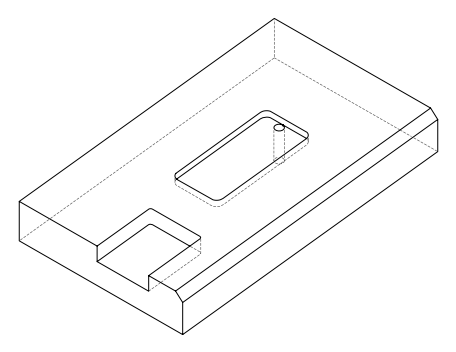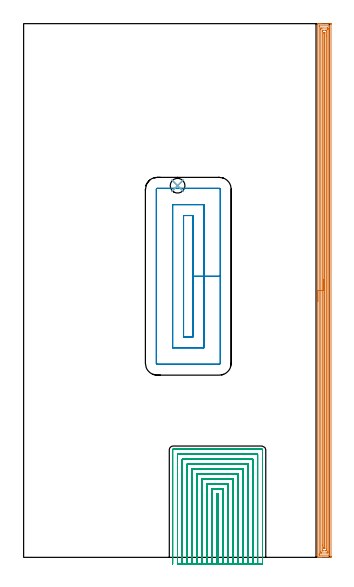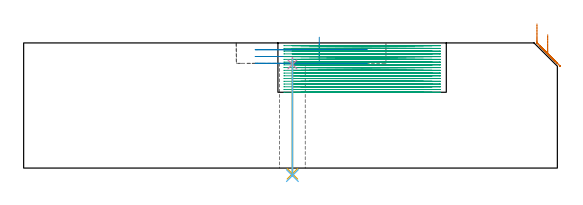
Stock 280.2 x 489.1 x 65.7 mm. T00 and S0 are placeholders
(PLAN: 6 operations, 5 tool changes, 132.2 min)
(1 AREA_MILL | FG_CHAMFER_SURFACE | UGT0205_001 | 19.77 min | 36396 mm3)
(2 MILL_RECTANGULAR_POCKET | POCKET_RECTANGULAR_STRAIGHT | UGT0201_104 | Follow Part, ap 5, ae 75% | 6.45 min | 151325 mm3)
(3 MILL_SLOT | SLOT_PARTIAL_RECTANGULAR | NXT0201_008 | Follow Part, ap 1.5, ae 75% | 105.48 min | 233464 mm3)
(4 SPOT_DRILL | STEP1HOLE | NXT0321_9005460120000 | 0.03 min | 6 mm3)
(5 DRILL_THROUGH_HOLE_INTO_CENTER | STEP1HOLE | NXT0301_055 | 0.24 min | 3030 mm3)
(6 DRILL_TO_ENLARGE_THROUGH_HOLE | STEP1HOLE | NXT0301_102 | 0.25 min | 4827 mm3)
(TOOL UGT0205_001 | Chamfer Mill 20 x 3 x 45 deg. | D20 FL50 Z2)
(TOOL UGT0201_104 | End Mill 20 mm | D20 FL22 Z2)
(TOOL NXT0201_008 | ENDMILL 6mm [2P460-0600-NA 1630] | D6 FL26 Z6)
(TOOL NXT0321_9005460120000 | NC Spot Drill, 142deg, 12mm, Carbide, Uncoated | D12 PA142 FL30 Z2)
(TOOL NXT0301_055 | Carbide Drill 8.4mm [860.1-0840-042A1-MM 2214] | D8.4 PA140 FL61 Z2)
(TOOL NXT0301_102 | Carbide Drill 13.5mm [860.1-1350-108A1-MM 2214] | D13.5 PA140 FL123 Z2)
(OP 1 AREA_MILL)
G17 G21 G94 G90
T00 M6
G54
G17 G0 G90 X269.5 Y234.55 S1061 M3
G43 Z75.7 H0
G94 G1 Y234.588 Z74.828 F250.
Y234.702 Z73.963
Y234.891 Z73.112
Y235.153 Z72.28
Y235.487 Z71.474
Y235.89 Z70.7
Y236.359 Z69.964
Y236.89 Z69.272
Y237.479 Z68.629
Y238.122 Z68.039
Y238.814 Z67.508
Y239.55 Z67.04
Y240.324 Z66.637
Y241.13 Z66.303
Y241.962 Z66.041
Y242.814 Z65.852
Y243.678 Z65.738
Y244.55 Z65.7
Y488.927
X269.502 Y489.09 Z65.688
X269.652 Y489.097 Z65.541
X269.808 Y489.1 Z65.392
X270.092 Z65.108
X270.774 Z64.421
X271.992 Z63.205
X272.529 Z62.666
X281.304 Z53.894
X281.575 Y489.097 Z53.622
X281.692 Y489.09 Z53.506
X281.699 Y488.971 Z53.499
X281.7 Y488.48 Z53.5
Y1.11
X281.699 Y0.62 Z53.501
X281.696 Y0.221 Z53.502
X281.692 Y0.01 Z53.505
X281.304 Y0.005 Z53.894
X280.695 Y0. Z54.503
X272.529 Z62.666
X271.992 Z63.205
X271.651 Z63.545
X271.115 Z64.081
X270.774 Z64.421
X269.808 Z65.392
X269.652 Y0.003 Z65.541
X269.502 Y0.01 Z65.688
X269.5 Y0.174 Z65.7
Y244.55
X270.914 Z64.286
X270.915 Y486.693 Z64.285
X270.919 Y487.067 Z64.281
X270.92 Y487.083 Z64.28
X270.941 Y487.09 Z64.259
X271.011 Y487.096 Z64.189
X271.118 Y487.099 Z64.082
X280.026 Y487.1 Z55.174
X280.214 Y487.098 Z54.986
X280.246 Y487.095 Z54.954
X280.276 Y487.091 Z54.924
X280.279 Y487.049 Z54.921
X280.284 Y486.837 Z54.916
X280.285 Y486.693 Z54.915
X280.286 Y485.942 Z54.914
X280.285 Y2.407 Z54.915
X280.281 Y2.033 Z54.919
X280.28 Y2.017 Z54.92
X280.259 Y2.01 Z54.941
X280.189 Y2.004 Z55.011
X280.082 Y2.001 Z55.118
X271.174 Y2. Z64.026
X270.986 Y2.002 Z64.214
X270.954 Y2.005 Z64.246
X270.924 Y2.009 Z64.276
X270.921 Y2.051 Z64.279
X270.916 Y2.263 Z64.284
X270.915 Y2.407 Z64.285
X270.914 Y3.158 Z64.286
Y244.55
X272.328 Z62.872
X272.329 Y484.012 Z62.871
X272.33 Y484.215 Z62.87
X272.335 Y484.906 Z62.865
X272.345 Y485.093 Z62.855
X273.406 Y485.1 Z61.794
X278.482 Y485.099 Z56.718
X278.671 Y485.095 Z56.529
X278.856 Y485.09 Z56.344
X278.864 Y484.906 Z56.336
X278.868 Y484.705 Z56.332
X278.871 Y484.012 Z56.329
Y483.808
Y5.088
X278.87 Y4.885 Z56.33
X278.865 Y4.194 Z56.335
X278.855 Y4.007 Z56.345
X277.794 Y4. Z57.406
X272.718 Y4.001 Z62.482
X272.529 Y4.005 Z62.671
X272.344 Y4.01 Z62.856
X272.336 Y4.194 Z62.864
X272.332 Y4.395 Z62.868
X272.329 Y5.088 Z62.871
Y5.292
X272.328 Y244.55 Z62.872
X273.743 Z61.457
Y482.225
X273.745 Y482.773 Z61.455
X273.749 Y482.959 Z61.451
X273.754 Y483.09 Z61.446
X274.302 Y483.1 Z60.898
X276.935 Z58.265
X277.344 Y483.093 Z57.856
X277.441 Y483.09 Z57.759
X277.45 Y483.029 Z57.75
X277.452 Y482.958 Z57.748
X277.456 Y482.569 Z57.744
X277.457 Y477.967 Z57.743
Y6.875
X277.455 Y6.327 Z57.745
X277.451 Y6.141 Z57.749
X277.447 Y6.01 Z57.753
X276.898 Y6. Z58.302
X274.265 Z60.935
X273.856 Y6.007 Z61.344
X273.759 Y6.01 Z61.441
X273.75 Y6.071 Z61.45
X273.748 Y6.142 Z61.452
X273.744 Y6.531 Z61.456
X273.743 Y11.131 Z61.457
Y244.55
X275.157 Z60.043
Y480.438
X275.161 Y481.09 Z60.039
X275.394 Y481.095 Z59.806
X276.039 Y481.09 Z59.161
X276.043 Y480.438 Z59.157
Y8.662
X276.039 Y8.01 Z59.161
X275.806 Y8.005 Z59.394
X275.161 Y8.01 Z60.039
X275.157 Y8.662 Z60.043
Y8.666
Y244.55
Y245.422 Z60.081
Y246.287 Z60.195
Y247.138 Z60.384
Y247.97 Z60.646
Y248.776 Z60.98
Y249.55 Z61.383
Y250.286 Z61.852
Y250.978 Z62.383
Y251.621 Z62.972
Y252.21 Z63.615
Y252.742 Z64.307
Y253.21 Z65.043
Y253.613 Z65.817
Y253.947 Z66.623
Y254.209 Z67.455
Y254.398 Z68.307
Y254.512 Z69.172
Y254.55 Z70.043
G0 Z75.7
M5
M2
(OP 2 MILL_RECTANGULAR_POCKET)
G17 G21 G94 G90
T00 M6
G54
G17 G0 G90 X155.2 Y233.093 S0 M3
G43 Z75.7 H0
Z68.7
G94 G1 Y257.6 Z62.133 F250.
Y313.2 F500.
X146.6
Y202.
X155.2
Y257.6
X165.2
Y323.2
X136.6
Y192.
X165.2
Y257.6
X180.2
Y337.3
G3 X179.3 Y338.2 R0.9
G1 X122.5
G3 X121.6 Y337.3 R0.9
G1 Y177.9
G3 X122.5 Y177. R0.9
G1 X179.3
G3 X180.2 Y177.9 R0.9
G1 Y257.6
Y258.6
G0 X155.2 Y233.093 Z65.133
G1 Y257.6 Z58.567 F250.
Y313.2 F500.
X146.6
Y202.
X155.2
Y257.6
X165.2
Y323.2
X136.6
Y192.
X165.2
Y257.6
X180.2
Y337.3
G3 X179.3 Y338.2 R0.9
G1 X122.5
G3 X121.6 Y337.3 R0.9
G1 Y177.9
G3 X122.5 Y177. R0.9
G1 X179.3
G3 X180.2 Y177.9 R0.9
G1 Y257.6
Y258.6
G0 X155.2 Y233.093 Z61.567
G1 Y257.6 Z55. F250.
Y313.2 F500.
X146.6
Y202.
X155.2
Y257.6
X165.2
Y323.2
X136.6
Y192.
X165.2
Y257.6
X180.2
Y337.3
G3 X179.3 Y338.2 R0.9
G1 X122.5
G3 X121.6 Y337.3 R0.9
G1 Y177.9
G3 X122.5 Y177. R0.9
G1 X179.3
G3 X180.2 Y177.9 R0.9
G1 Y257.6
Y258.6
G0 Z75.7
M5
M2
(OP 3 MILL_SLOT)
G17 G21 G94 G90
T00 M6
G54
G17 G0 G90 X178.4 Y-6. S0 M3
G43 Z75.7 H1
Z64.261
G94 G1 Y-3. F250.
Y58.5 F500.
X177.
Y-3.
Y-6. F250.
X182.9
Y-3.
Y63. F500.
X172.5
Y-3.
Y-6. F250.
X187.4
Y-3.
Y67.5 F500.
X168.
Y-3.
Y-6. F250.
X191.9
Y-3.
Y72. F500.
X163.5
Y-3.
Y-6. F250.
X196.4
Y-3.
Y76.5 F500.
X159.
Y-3.
Y-6. F250.
X200.9
Y-3.
Y81. F500.
X154.5
Y-3.
Y-6. F250.
X205.4
Y-3.
Y85.5 F500.
X150.
Y-3.
Y-6. F250.
X209.9
Y-3.
Y90. F500.
X145.5
Y-3.
Y-6. F250.
X214.4
Y-3.
Y94.5 F500.
X141.
Y-3.
Y-6. F250.
X218.9
Y-3.
Y98.5 F500.
G3 X218.4 Y99. R0.5
G1 X137.
G3 X136.5 Y98.5 R0.5
G1 Y-3.
Y-6. F250.
G0 X178.4 Z62.822
G1 Y-3.
Y58.5 F500.
X177.
Y-3.
Y-6. F250.
X182.9
Y-3.
Y63. F500.
X172.5
Y-3.
Y-6. F250.
X187.4
Y-3.
Y67.5 F500.
X168.
Y-3.
Y-6. F250.
X191.9
Y-3.
Y72. F500.
X163.5
Y-3.
Y-6. F250.
X196.4
Y-3.
Y76.5 F500.
X159.
Y-3.
Y-6. F250.
X200.9
Y-3.
Y81. F500.
X154.5
Y-3.
Y-6. F250.
X205.4
Y-3.
Y85.5 F500.
X150.
Y-3.
Y-6. F250.
X209.9
Y-3.
Y90. F500.
X145.5
Y-3.
Y-6. F250.
X214.4
Y-3.
Y94.5 F500.
X141.
Y-3.
Y-6. F250.
X218.9
Y-3.
Y98.5 F500.
G3 X218.4 Y99. R0.5
G1 X137.
G3 X136.5 Y98.5 R0.5
G1 Y-3.
Y-6. F250.
G0 X178.4 Z61.383
G1 Y-3.
Y58.5 F500.
X177.
Y-3.
Y-6. F250.
X182.9
Y-3.
Y63. F500.
X172.5
Y-3.
Y-6. F250.
X187.4
Y-3.
Y67.5 F500.
X168.
Y-3.
Y-6. F250.
X191.9
Y-3.
Y72. F500.
X163.5
Y-3.
Y-6. F250.
X196.4
Y-3.
Y76.5 F500.
X159.
Y-3.
Y-6. F250.
X200.9
Y-3.
Y81. F500.
X154.5
Y-3.
Y-6. F250.
X205.4
Y-3.
Y85.5 F500.
X150.
Y-3.
Y-6. F250.
X209.9
Y-3.
Y90. F500.
X145.5
Y-3.
Y-6. F250.
X214.4
Y-3.
Y94.5 F500.
X141.
Y-3.
Y-6. F250.
X218.9
Y-3.
Y98.5 F500.
G3 X218.4 Y99. R0.5
G1 X137.
G3 X136.5 Y98.5 R0.5
G1 Y-3.
Y-6. F250.
G0 X178.4 Z59.944
G1 Y-3.
Y58.5 F500.
X177.
Y-3.
Y-6. F250.
X182.9
Y-3.
Y63. F500.
X172.5
Y-3.
Y-6. F250.
X187.4
Y-3.
Y67.5 F500.
X168.
Y-3.
Y-6. F250.
X191.9
Y-3.
Y72. F500.
X163.5
Y-3.
Y-6. F250.
X196.4
Y-3.
Y76.5 F500.
X159.
Y-3.
Y-6. F250.
X200.9
Y-3.
Y81. F500.
X154.5
Y-3.
Y-6. F250.
X205.4
Y-3.
Y85.5 F500.
X150.
Y-3.
Y-6. F250.
X209.9
Y-3.
Y90. F500.
X145.5
Y-3.
Y-6. F250.
X214.4
Y-3.
Y94.5 F500.
X141.
Y-3.
Y-6. F250.
X218.9
Y-3.
Y98.5 F500.
G3 X218.4 Y99. R0.5
G1 X137.
G3 X136.5 Y98.5 R0.5
G1 Y-3.
Y-6. F250.
G0 X178.4 Z58.505
G1 Y-3.
Y58.5 F500.
X177.
Y-3.
Y-6. F250.
X182.9
Y-3.
Y63. F500.
X172.5
Y-3.
Y-6. F250.
X187.4
Y-3.
Y67.5 F500.
X168.
Y-3.
Y-6. F250.
X191.9
Y-3.
Y72. F500.
X163.5
Y-3.
Y-6. F250.
X196.4
Y-3.
Y76.5 F500.
X159.
Y-3.
Y-6. F250.
X200.9
Y-3.
Y81. F500.
X154.5
Y-3.
Y-6. F250.
X205.4
Y-3.
Y85.5 F500.
X150.
Y-3.
Y-6. F250.
X209.9
Y-3.
Y90. F500.
X145.5
Y-3.
Y-6. F250.
X214.4
Y-3.
Y94.5 F500.
X141.
Y-3.
Y-6. F250.
X218.9
Y-3.
Y98.5 F500.
G3 X218.4 Y99. R0.5
G1 X137.
G3 X136.5 Y98.5 R0.5
G1 Y-3.
Y-6. F250.
G0 X178.4 Z57.067
G1 Y-3.
Y58.5 F500.
X177.
Y-3.
Y-6. F250.
X182.9
Y-3.
Y63. F500.
X172.5
Y-3.
Y-6. F250.
X187.4
Y-3.
Y67.5 F500.
X168.
Y-3.
Y-6. F250.
X191.9
Y-3.
Y72. F500.
X163.5
Y-3.
Y-6. F250.
X196.4
Y-3.
Y76.5 F500.
X159.
Y-3.
Y-6. F250.
X200.9
Y-3.
Y81. F500.
X154.5
Y-3.
Y-6. F250.
X205.4
Y-3.
Y85.5 F500.
X150.
Y-3.
Y-6. F250.
X209.9
Y-3.
Y90. F500.
X145.5
Y-3.
Y-6. F250.
X214.4
Y-3.
Y94.5 F500.
X141.
Y-3.
Y-6. F250.
X218.9
Y-3.
Y98.5 F500.
G3 X218.4 Y99. R0.5
G1 X137.
G3 X136.5 Y98.5 R0.5
G1 Y-3.
Y-6. F250.
G0 X178.4 Z55.628
G1 Y-3.
Y58.5 F500.
X177.
Y-3.
Y-6. F250.
X182.9
Y-3.
Y63. F500.
X172.5
Y-3.
Y-6. F250.
X187.4
Y-3.
Y67.5 F500.
X168.
Y-3.
Y-6. F250.
X191.9
Y-3.
Y72. F500.
X163.5
Y-3.
Y-6. F250.
X196.4
Y-3.
Y76.5 F500.
X159.
Y-3.
Y-6. F250.
X200.9
Y-3.
Y81. F500.
X154.5
Y-3.
Y-6. F250.
X205.4
Y-3.
Y85.5 F500.
X150.
Y-3.
Y-6. F250.
X209.9
Y-3.
Y90. F500.
X145.5
Y-3.
Y-6. F250.
X214.4
Y-3.
Y94.5 F500.
X141.
Y-3.
Y-6. F250.
X218.9
Y-3.
Y98.5 F500.
G3 X218.4 Y99. R0.5
G1 X137.
G3 X136.5 Y98.5 R0.5
G1 Y-3.
Y-6. F250.
G0 X178.4 Z54.189
G1 Y-3.
Y58.5 F500.
X177.
Y-3.
Y-6. F250.
X182.9
Y-3.
Y63. F500.
X172.5
Y-3.
Y-6. F250.
X187.4
Y-3.
Y67.5 F500.
X168.
Y-3.
Y-6. F250.
X191.9
Y-3.
Y72. F500.
X163.5
Y-3.
Y-6. F250.
X196.4
Y-3.
Y76.5 F500.
X159.
Y-3.
Y-6. F250.
X200.9
Y-3.
Y81. F500.
X154.5
Y-3.
Y-6. F250.
X205.4
Y-3.
Y85.5 F500.
X150.
Y-3.
Y-6. F250.
X209.9
Y-3.
Y90. F500.
X145.5
Y-3.
Y-6. F250.
X214.4
Y-3.
Y94.5 F500.
X141.
Y-3.
Y-6. F250.
X218.9
Y-3.
Y98.5 F500.
G3 X218.4 Y99. R0.5
G1 X137.
G3 X136.5 Y98.5 R0.5
G1 Y-3.
Y-6. F250.
G0 X178.4 Z52.75
G1 Y-3.
Y58.5 F500.
X177.
Y-3.
Y-6. F250.
X182.9
Y-3.
Y63. F500.
X172.5
Y-3.
Y-6. F250.
X187.4
Y-3.
Y67.5 F500.
X168.
Y-3.
Y-6. F250.
X191.9
Y-3.
Y72. F500.
X163.5
Y-3.
Y-6. F250.
X196.4
Y-3.
Y76.5 F500.
X159.
Y-3.
Y-6. F250.
X200.9
Y-3.
Y81. F500.
X154.5
Y-3.
Y-6. F250.
X205.4
Y-3.
Y85.5 F500.
X150.
Y-3.
Y-6. F250.
X209.9
Y-3.
Y90. F500.
X145.5
Y-3.
Y-6. F250.
X214.4
Y-3.
Y94.5 F500.
X141.
Y-3.
Y-6. F250.
X218.9
Y-3.
Y98.5 F500.
G3 X218.4 Y99. R0.5
G1 X137.
G3 X136.5 Y98.5 R0.5
G1 Y-3.
Y-6. F250.
G0 X178.4 Z51.311
G1 Y-3.
Y58.5 F500.
X177.
Y-3.
Y-6. F250.
X182.9
Y-3.
Y63. F500.
X172.5
Y-3.
Y-6. F250.
X187.4
Y-3.
Y67.5 F500.
X168.
Y-3.
Y-6. F250.
X191.9
Y-3.
Y72. F500.
X163.5
Y-3.
Y-6. F250.
X196.4
Y-3.
Y76.5 F500.
X159.
Y-3.
Y-6. F250.
X200.9
Y-3.
Y81. F500.
X154.5
Y-3.
Y-6. F250.
X205.4
Y-3.
Y85.5 F500.
X150.
Y-3.
Y-6. F250.
X209.9
Y-3.
Y90. F500.
X145.5
Y-3.
Y-6. F250.
X214.4
Y-3.
Y94.5 F500.
X141.
Y-3.
Y-6. F250.
X218.9
Y-3.
Y98.5 F500.
G3 X218.4 Y99. R0.5
G1 X137.
G3 X136.5 Y98.5 R0.5
G1 Y-3.
Y-6. F250.
G0 X178.4 Z49.872
G1 Y-3.
Y58.5 F500.
X177.
Y-3.
Y-6. F250.
X182.9
Y-3.
Y63. F500.
X172.5
Y-3.
Y-6. F250.
X187.4
Y-3.
Y67.5 F500.
X168.
Y-3.
Y-6. F250.
X191.9
Y-3.
Y72. F500.
X163.5
Y-3.
Y-6. F250.
X196.4
Y-3.
Y76.5 F500.
X159.
Y-3.
Y-6. F250.
X200.9
Y-3.
Y81. F500.
X154.5
Y-3.
Y-6. F250.
X205.4
Y-3.
Y85.5 F500.
X150.
Y-3.
Y-6. F250.
X209.9
Y-3.
Y90. F500.
X145.5
Y-3.
Y-6. F250.
X214.4
Y-3.
Y94.5 F500.
X141.
Y-3.
Y-6. F250.
X218.9
Y-3.
Y98.5 F500.
G3 X218.4 Y99. R0.5
G1 X137.
G3 X136.5 Y98.5 R0.5
G1 Y-3.
Y-6. F250.
G0 X178.4 Z48.433
G1 Y-3.
Y58.5 F500.
X177.
Y-3.
Y-6. F250.
X182.9
Y-3.
Y63. F500.
X172.5
Y-3.
Y-6. F250.
X187.4
Y-3.
Y67.5 F500.
X168.
Y-3.
Y-6. F250.
X191.9
Y-3.
Y72. F500.
X163.5
Y-3.
Y-6. F250.
X196.4
Y-3.
Y76.5 F500.
X159.
Y-3.
Y-6. F250.
X200.9
Y-3.
Y81. F500.
X154.5
Y-3.
Y-6. F250.
X205.4
Y-3.
Y85.5 F500.
X150.
Y-3.
Y-6. F250.
X209.9
Y-3.
Y90. F500.
X145.5
Y-3.
Y-6. F250.
X214.4
Y-3.
Y94.5 F500.
X141.
Y-3.
Y-6. F250.
X218.9
Y-3.
Y98.5 F500.
G3 X218.4 Y99. R0.5
G1 X137.
G3 X136.5 Y98.5 R0.5
G1 Y-3.
Y-6. F250.
G0 X178.4 Z46.994
G1 Y-3.
Y58.5 F500.
X177.
Y-3.
Y-6. F250.
X182.9
Y-3.
Y63. F500.
X172.5
Y-3.
Y-6. F250.
X187.4
Y-3.
Y67.5 F500.
X168.
Y-3.
Y-6. F250.
X191.9
Y-3.
Y72. F500.
X163.5
Y-3.
Y-6. F250.
X196.4
Y-3.
Y76.5 F500.
X159.
Y-3.
Y-6. F250.
X200.9
Y-3.
Y81. F500.
X154.5
Y-3.
Y-6. F250.
X205.4
Y-3.
Y85.5 F500.
X150.
Y-3.
Y-6. F250.
X209.9
Y-3.
Y90. F500.
X145.5
Y-3.
Y-6. F250.
X214.4
Y-3.
Y94.5 F500.
X141.
Y-3.
Y-6. F250.
X218.9
Y-3.
Y98.5 F500.
G3 X218.4 Y99. R0.5
G1 X137.
G3 X136.5 Y98.5 R0.5
G1 Y-3.
Y-6. F250.
G0 X178.4 Z45.556
G1 Y-3.
Y58.5 F500.
X177.
Y-3.
Y-6. F250.
X182.9
Y-3.
Y63. F500.
X172.5
Y-3.
Y-6. F250.
X187.4
Y-3.
Y67.5 F500.
X168.
Y-3.
Y-6. F250.
X191.9
Y-3.
Y72. F500.
X163.5
Y-3.
Y-6. F250.
X196.4
Y-3.
Y76.5 F500.
X159.
Y-3.
Y-6. F250.
X200.9
Y-3.
Y81. F500.
X154.5
Y-3.
Y-6. F250.
X205.4
Y-3.
Y85.5 F500.
X150.
Y-3.
Y-6. F250.
X209.9
Y-3.
Y90. F500.
X145.5
Y-3.
Y-6. F250.
X214.4
Y-3.
Y94.5 F500.
X141.
Y-3.
Y-6. F250.
X218.9
Y-3.
Y98.5 F500.
G3 X218.4 Y99. R0.5
G1 X137.
G3 X136.5 Y98.5 R0.5
G1 Y-3.
Y-6. F250.
G0 X178.4 Z44.117
G1 Y-3.
Y58.5 F500.
X177.
Y-3.
Y-6. F250.
X182.9
Y-3.
Y63. F500.
X172.5
Y-3.
Y-6. F250.
X187.4
Y-3.
Y67.5 F500.
X168.
Y-3.
Y-6. F250.
X191.9
Y-3.
Y72. F500.
X163.5
Y-3.
Y-6. F250.
X196.4
Y-3.
Y76.5 F500.
X159.
Y-3.
Y-6. F250.
X200.9
Y-3.
Y81. F500.
X154.5
Y-3.
Y-6. F250.
X205.4
Y-3.
Y85.5 F500.
X150.
Y-3.
Y-6. F250.
X209.9
Y-3.
Y90. F500.
X145.5
Y-3.
Y-6. F250.
X214.4
Y-3.
Y94.5 F500.
X141.
Y-3.
Y-6. F250.
X218.9
Y-3.
Y98.5 F500.
G3 X218.4 Y99. R0.5
G1 X137.
G3 X136.5 Y98.5 R0.5
G1 Y-3.
Y-6. F250.
G0 X178.4 Z42.678
G1 Y-3.
Y58.5 F500.
X177.
Y-3.
Y-6. F250.
X182.9
Y-3.
Y63. F500.
X172.5
Y-3.
Y-6. F250.
X187.4
Y-3.
Y67.5 F500.
X168.
Y-3.
Y-6. F250.
X191.9
Y-3.
Y72. F500.
X163.5
Y-3.
Y-6. F250.
X196.4
Y-3.
Y76.5 F500.
X159.
Y-3.
Y-6. F250.
X200.9
Y-3.
Y81. F500.
X154.5
Y-3.
Y-6. F250.
X205.4
Y-3.
Y85.5 F500.
X150.
Y-3.
Y-6. F250.
X209.9
Y-3.
Y90. F500.
X145.5
Y-3.
Y-6. F250.
X214.4
Y-3.
Y94.5 F500.
X141.
Y-3.
Y-6. F250.
X218.9
Y-3.
Y98.5 F500.
G3 X218.4 Y99. R0.5
G1 X137.
G3 X136.5 Y98.5 R0.5
G1 Y-3.
Y-6. F250.
G0 X178.4 Z41.239
G1 Y-3.
Y58.5 F500.
X177.
Y-3.
Y-6. F250.
X182.9
Y-3.
Y63. F500.
X172.5
Y-3.
Y-6. F250.
X187.4
Y-3.
Y67.5 F500.
X168.
Y-3.
Y-6. F250.
X191.9
Y-3.
Y72. F500.
X163.5
Y-3.
Y-6. F250.
X196.4
Y-3.
Y76.5 F500.
X159.
Y-3.
Y-6. F250.
X200.9
Y-3.
Y81. F500.
X154.5
Y-3.
Y-6. F250.
X205.4
Y-3.
Y85.5 F500.
X150.
Y-3.
Y-6. F250.
X209.9
Y-3.
Y90. F500.
X145.5
Y-3.
Y-6. F250.
X214.4
Y-3.
Y94.5 F500.
X141.
Y-3.
Y-6. F250.
X218.9
Y-3.
Y98.5 F500.
G3 X218.4 Y99. R0.5
G1 X137.
G3 X136.5 Y98.5 R0.5
G1 Y-3.
Y-6. F250.
G0 X178.4 Z39.8
G1 Y-3.
Y58.5 F500.
X177.
Y-3.
Y-6. F250.
X182.9
Y-3.
Y63. F500.
X172.5
Y-3.
Y-6. F250.
X187.4
Y-3.
Y67.5 F500.
X168.
Y-3.
Y-6. F250.
X191.9
Y-3.
Y72. F500.
X163.5
Y-3.
Y-6. F250.
X196.4
Y-3.
Y76.5 F500.
X159.
Y-3.
Y-6. F250.
X200.9
Y-3.
Y81. F500.
X154.5
Y-3.
Y-6. F250.
X205.4
Y-3.
Y85.5 F500.
X150.
Y-3.
Y-6. F250.
X209.9
Y-3.
Y90. F500.
X145.5
Y-3.
Y-6. F250.
X214.4
Y-3.
Y94.5 F500.
X141.
Y-3.
Y-6. F250.
X218.9
Y-3.
Y98.5 F500.
G3 X218.4 Y99. R0.5
G1 X137.
G3 X136.5 Y98.5 R0.5
G1 Y-3.
Y-6. F250.
G0 Z75.7
M5
M2
(OP 4 SPOT_DRILL)
G17 G21 G94 G90
T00 M6
G54
G17 G0 G90 X141.1 Y340.6 S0 M3
G43 Z75.7 H0
G94 G81 G98 Z54.41 F250. R58.
G80
M5
M2
(OP 5 DRILL_THROUGH_HOLE_INTO_CENTER)
G17 G21 G94 G90
T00 M6
G54
G17 G0 G90 X141.1 Y340.6 S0 M3
G43 Z75.7 H1
G94 G73 G98 Z-3.029 F250. Q8.29 R57.
G80
M5
M2
(OP 6 DRILL_TO_ENLARGE_THROUGH_HOLE)
G17 G21 G94 G90
T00 M6
G54
G17 G0 G90 X141.1 Y340.6 S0 M3
G43 Z75.7 H1
G94 G73 G98 Z-3.957 F250. Q11.791 R57.
G80
M5
M2
